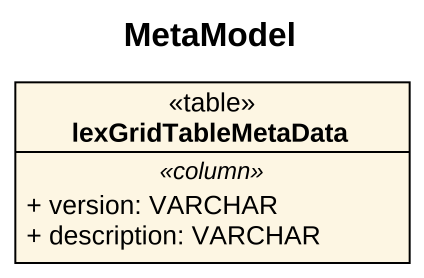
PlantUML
@startuml
title MetaModel
hide circle
hide empty members
skinparam classAttributeIconSize 0
class lexGridTableMetaData <<table>> {
  .. <<column>> ..
  + version: VARCHAR
  + description: VARCHAR
}
@enduml
